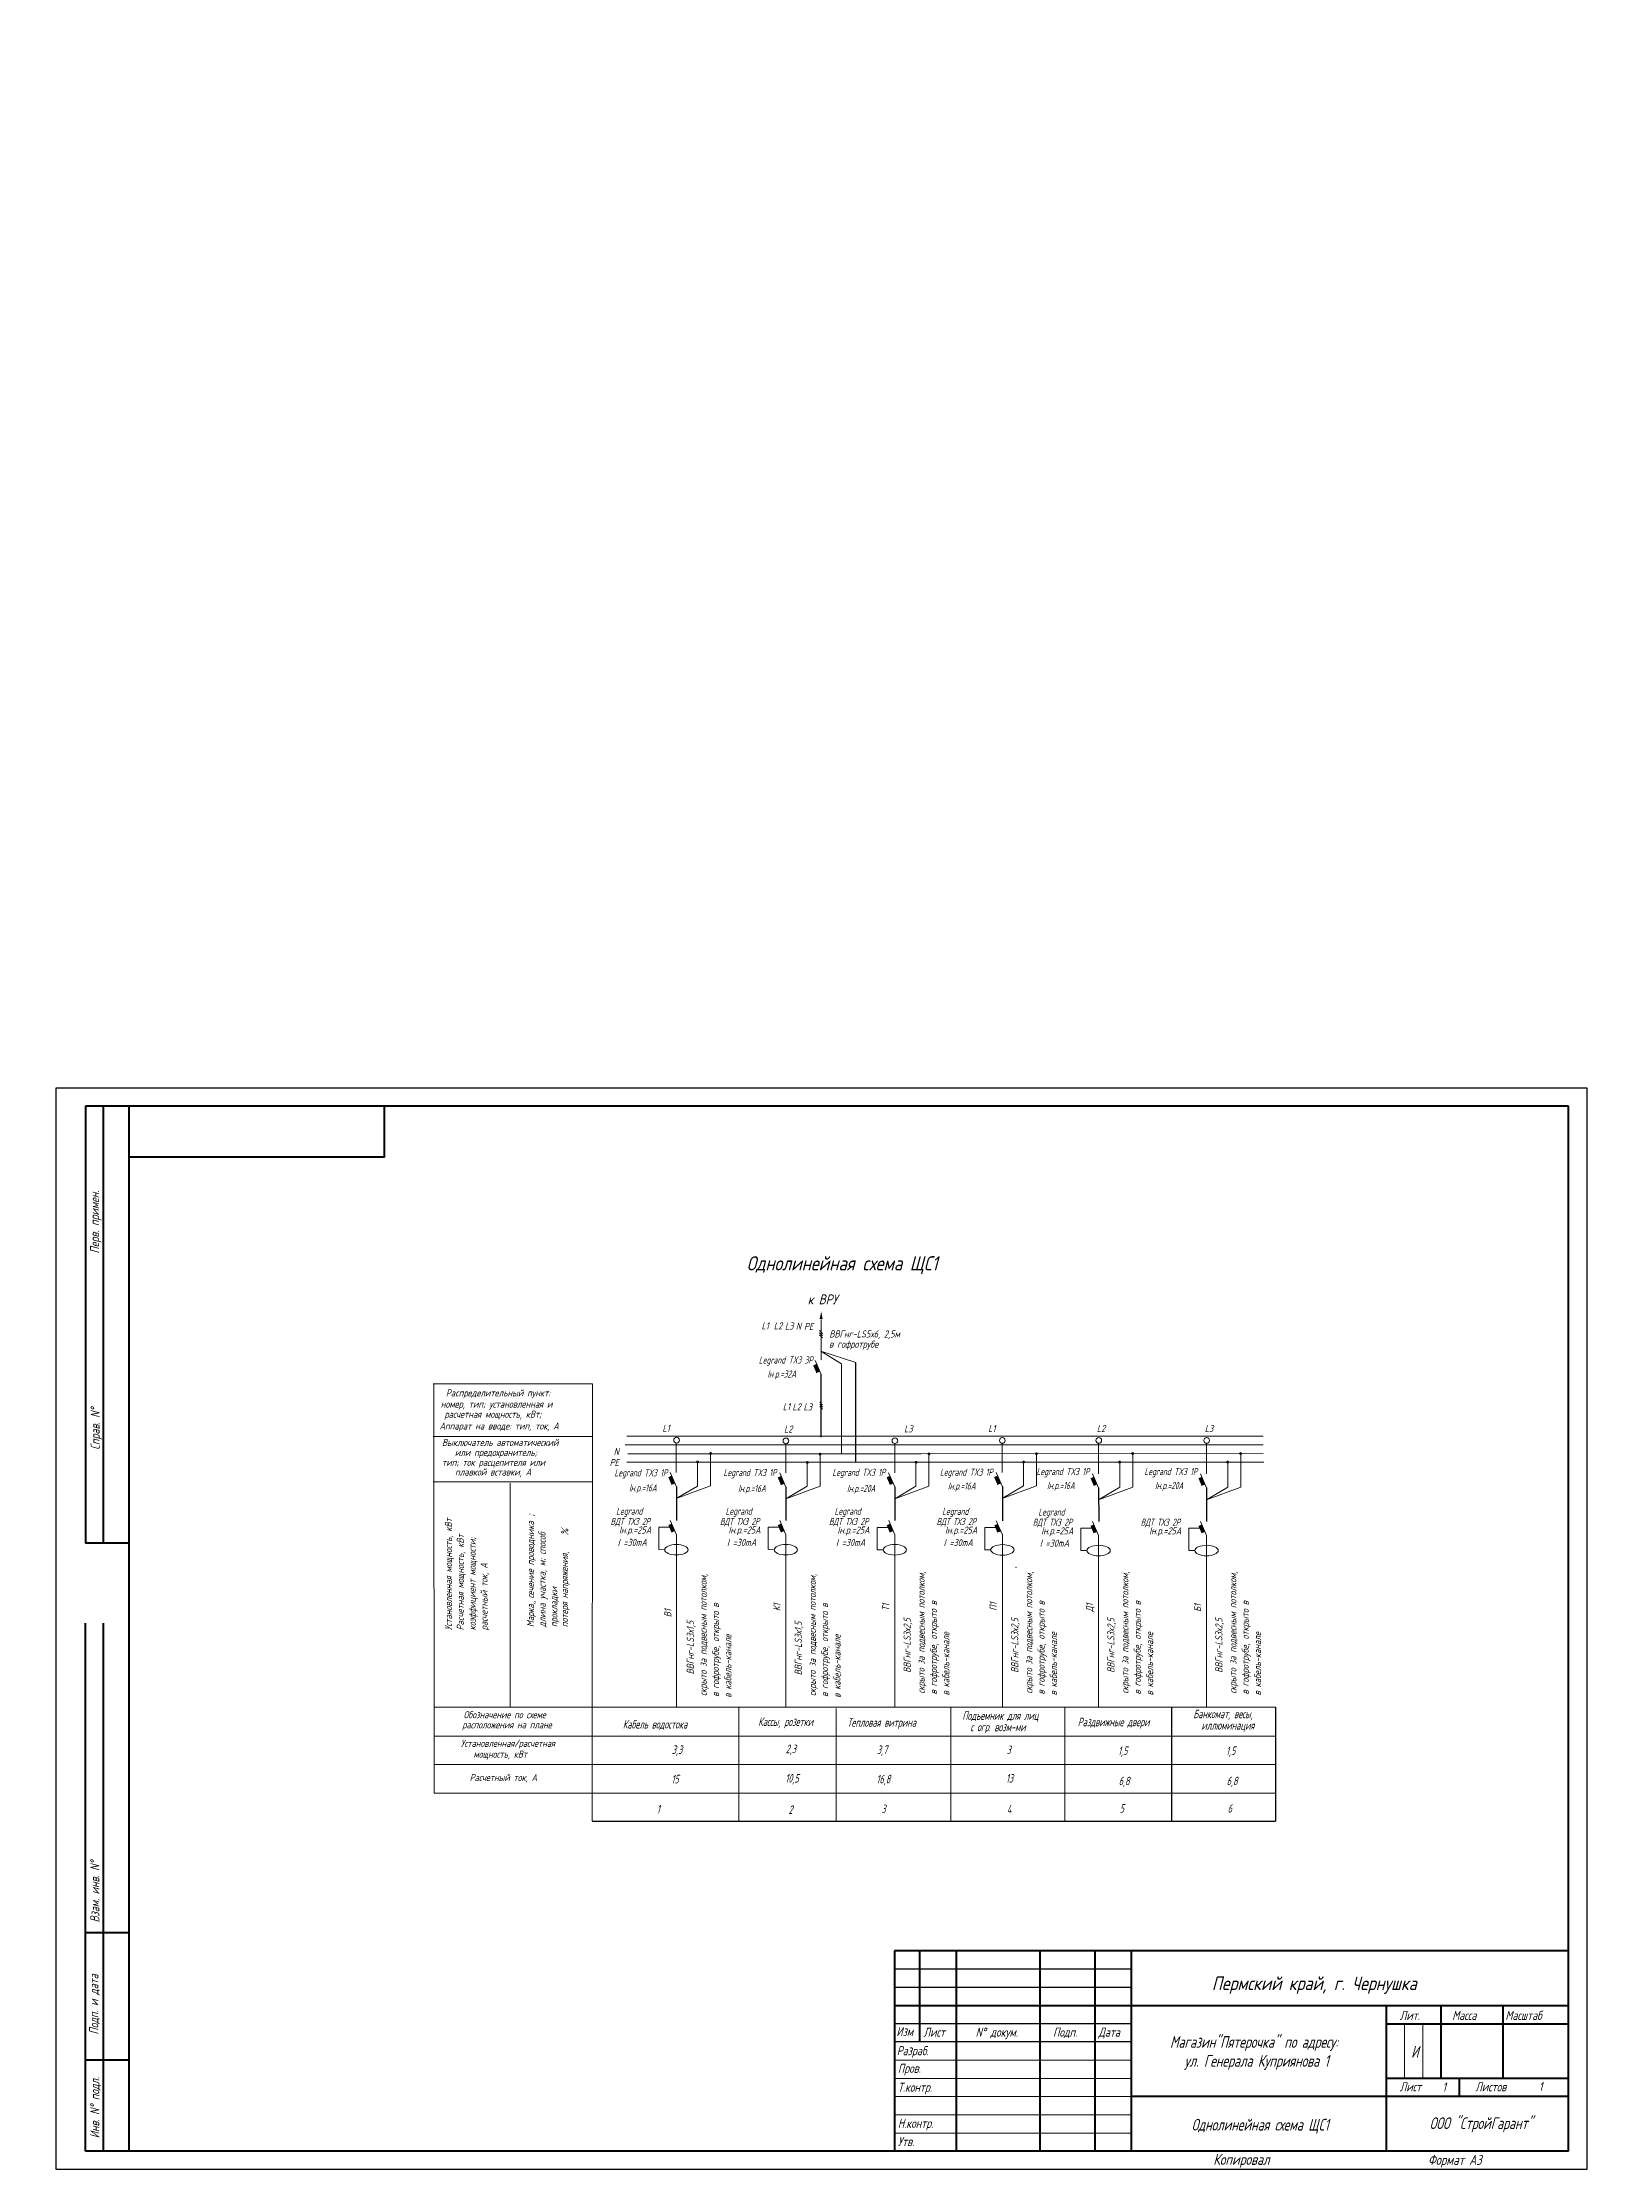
# Model space of a CAD drawing. Header units: millimetres. Extents: x 750 to 1911925457632, y 500 to 46276.
# Drawn here: x 30485 to 60621, y 510 to 41492 of the extents above; entities that cross this region are included whole.
import ezdxf
from ezdxf.enums import TextEntityAlignment as Align

# ---------------------------------------------------------------- set-up
doc = ezdxf.new("R2010")
doc.units = ezdxf.units.MM
for name, color, linetype in [('1', 7, 'Continuous'), ('KONTUR', 7, 'Continuous'), ('вова', 7, 'Continuous'), ('Проводки', 1, 'Continuous'), ('Электропроводки', 1, 'Continuous')]:
    doc.layers.add(name, color=color, linetype=linetype)
doc.layers.add('SHTAMP_Ном_пера__98', color=7, linetype='Continuous', lineweight=25, true_color=0x1f1f1f)
for name, color, linetype, lineweight in [('Основная', 7, 'Continuous', 40), ('текст', 250, 'Continuous', 20), ('тонкая', 7, 'Continuous', 20)]:
    doc.layers.add(name, color=color, linetype=linetype, lineweight=lineweight)
doc.styles.add('ROMANS', font='romans.shx', dxfattribs={"width": 0.7, "oblique": 15, "height": 1})
doc.styles.add('стиль1', font='romans.shx', dxfattribs={"width": 0.75, "oblique": 15, "height": 3.5})

msp = doc.modelspace()

# ---------------------------------------------------------------- hatches: boundary and pattern name
at = {"layer": 'Проводки', "lineweight": 20, "ltscale": 0.5}
h = msp.add_hatch(color=0, dxfattribs=at)
h.paths.add_polyline_path([(45480, 17039), (45480, 16896), (45509, 16896)])
h.paths.add_polyline_path([(45480, 17039), (45450, 16896), (45480, 16896)])

# ---------------------------------------------------------------- linework, layer by layer
at = {"color": 0, "lineweight": 20}
for p, q in [((45476, 16275), (45872, 16032)), ((43099, 13678), (43099, 14146)), ((43349, 13679), (43349, 14310)), ((45207, 13673), (45207, 14141)), ((45457, 13674), (45457, 14305)), ((47305, 13677), (47305, 14145)), ((47555, 13678), (47555, 14309)), ((49375, 13681), (49375, 14149)), ((49625, 13682), (49625, 14313)), ((51231, 13658), (51231, 14126)), ((51481, 13659), (51481, 14290)), ((53310, 13658), (53310, 14126)), ((53560, 13659), (53560, 14290)), ((42690, 13435), (43099, 13678)), ((44798, 13430), (45207, 13673)), ((46896, 13434), (47305, 13677)), ((48968, 13439), (49375, 13681)), ((50822, 13415), (51231, 13658)), ((52901, 13415), (53310, 13658)), ((42350, 12883), (42350, 12454)), ((42565, 12883), (42350, 12883)), ((44456, 12883), (44456, 12454)), ((44671, 12883), (44456, 12883)), ((46555, 12882), (46555, 12452)), ((46770, 12882), (46555, 12882)), ((48628, 12880), (48628, 12450)), ((48843, 12880), (48628, 12880)), ((50480, 12867), (50480, 12437)), ((50695, 12867), (50480, 12867)), ((52559, 12867), (52559, 12437)), ((52774, 12867), (52559, 12867)), ((42350, 12454), (42467, 12451)), ((44456, 12454), (44574, 12451)), ((46555, 12452), (46672, 12450)), ((48628, 12450), (48745, 12448)), ((50480, 12437), (50597, 12435)), ((52559, 12437), (52676, 12435)), ((38023, 9415), (54226, 9415)), ((43891, 9414), (43891, 7216)), ((45769, 9394), (45769, 7236)), ((47977, 9414), (47977, 7226)), ((50173, 9415), (50172, 7222)), ((38023, 8858), (54226, 8858)), ((38023, 8315), (54226, 8315)), ((38024, 7758), (54226, 7758))]:
    msp.add_line(p, q, dxfattribs=at)
at = {"color": 0, "lineweight": 20, "ltscale": 0.5}
msp.add_line((45872, 16032), (45872, 14301), dxfattribs=at)
for p, q in [((46149, 14153), (46146, 16058)), ((45478, 14623), (45478, 15827)), ((42691, 13661), (42694, 13012)), ((44798, 13661), (44801, 13012)), ((46897, 13660), (46900, 13011)), ((48972, 13668), (48972, 13009)), ((50822, 13645), (50824, 12996)), ((52900, 13645), (52903, 12996)), ((52229, 9411), (52229, 7220)), ((54226, 9415), (54226, 7220)), ((41067, 7220), (54226, 7220))]:
    msp.add_line(p, q)
at = {"color": 0}
for p, q in [((51450, 4369), (46889, 4369)), ((51450, 4018), (46889, 4018)), ((51450, 3317), (46889, 3317)), ((51450, 2966), (46889, 2966)), ((56361, 861), (56361, 861))]:
    msp.add_line(p, q, dxfattribs=at)
at = {"color": 0, "lineweight": 20}
for centre in [(42692, 12451), (44799, 12451), (46897, 12450), (48970, 12448), (50822, 12435), (52901, 12435)]:
    msp.add_ellipse(centre, major_axis=(-225, 0), ratio=0.448481, dxfattribs=at)
at = {"layer": '1', "color": 0, "lineweight": 20}
for p, q in [((45476, 16275), (46146, 16058)), ((38009, 15647), (41073, 15647)), ((38024, 7758), (38021, 15647)), ((41073, 15647), (41067, 7220)), ((38009, 14635), (41073, 14635)), ((41706, 14473), (53993, 14473)), ((41737, 14638), (53989, 14637)), ((42690, 13936), (42690, 14507)), ((44798, 13931), (44798, 14493)), ((46896, 13935), (46896, 14497)), ((48966, 13939), (48965, 14501)), ((50822, 13916), (50823, 14502)), ((52901, 13916), (52901, 14502)), ((41739, 14137), (47504, 14137)), ((41756, 14301), (47408, 14301)), ((42691, 13663), (42573, 13936)), ((42889, 14137), (54001, 14137)), ((44951, 14301), (53993, 14302)), ((46896, 13662), (46778, 13935)), ((48972, 13666), (48848, 13939)), ((38009, 13760), (41073, 13760)), ((39487, 13731), (39488, 9417)), ((42660, 13734), (42595, 13706)), ((42690, 13435), (43349, 13679)), ((44799, 13658), (44681, 13931)), ((44768, 13729), (44703, 13701)), ((44798, 13430), (45457, 13674)), ((46866, 13732), (46800, 13705)), ((46896, 13434), (47555, 13678)), ((48936, 13736), (48870, 13709)), ((48968, 13439), (49625, 13682)), ((50822, 13643), (50705, 13916)), ((50792, 13713), (50727, 13686)), ((50822, 13415), (51481, 13659)), ((52901, 13643), (52784, 13916)), ((52871, 13713), (52805, 13686)), ((52901, 13415), (53560, 13659)), ((42692, 12740), (42574, 13013)), ((42691, 10841), (42691, 12742)), ((44799, 12741), (44681, 13013)), ((44798, 10841), (44798, 12742)), ((46897, 12739), (46780, 13012)), ((46896, 10840), (46896, 12741)), ((48970, 12737), (48852, 13010)), ((48969, 10838), (48969, 12739)), ((50822, 12724), (50704, 12997)), ((50821, 10825), (50821, 12726)), ((52901, 12724), (52783, 12997)), ((52900, 10825), (52900, 12726))]:
    msp.add_line(p, q, dxfattribs=at)
at = {"layer": '1', "color": 0, "lineweight": 20, "const_width": 27.3}
for points in [[(43086, 14142, 1), (43113, 14142, 1)], [(43336, 14306, 1), (43363, 14306, 1)], [(45197, 14132, 1), (45224, 14132, 1)], [(45445, 14293, 1), (45472, 14293, 1)], [(47294, 14136, 1), (47321, 14136, 1)], [(47542, 14297, 1), (47569, 14297, 1)], [(49364, 14140, 1), (49391, 14140, 1)], [(49612, 14300, 1), (49639, 14300, 1)], [(51214, 14140, 1), (51242, 14140, 1)], [(51464, 14304, 1), (51492, 14304, 1)], [(53293, 14140, 1), (53320, 14140, 1)], [(53543, 14304, 1), (53570, 14304, 1)]]:
    msp.add_lwpolyline(points, format="xyb", close=True, dxfattribs=at)
at = {"layer": '1', "color": 0, "lineweight": 20}
for centre in [(42695, 14562), (44801, 14548), (46899, 14552), (48968, 14556), (50825, 14557), (52903, 14557)]:
    msp.add_circle(centre, 54.7, dxfattribs=at)
msp.add_point((49233, 12115), dxfattribs=at)
for points in [[(42600, 13876), (42600, 13876), (42535, 13849), (42660, 13734)], [(42535, 13849), (42595, 13706), (42660, 13734)], [(42660, 13734), (42660, 13734), (42600, 13876)], [(44708, 13871), (44708, 13871), (44643, 13844), (44768, 13729)], [(44643, 13844), (44703, 13701), (44768, 13729)], [(44768, 13729), (44768, 13729), (44708, 13871)], [(46806, 13875), (46806, 13875), (46740, 13847), (46866, 13732)], [(46740, 13847), (46800, 13705), (46866, 13732)], [(46866, 13732), (46866, 13732), (46806, 13875)], [(48876, 13879), (48876, 13879), (48810, 13851), (48936, 13736)], [(48810, 13851), (48870, 13709), (48936, 13736)], [(48936, 13736), (48936, 13736), (48876, 13879)], [(50732, 13856), (50732, 13856), (50666, 13828), (50792, 13713)], [(50666, 13828), (50727, 13686), (50792, 13713)], [(50792, 13713), (50792, 13713), (50732, 13856)], [(52811, 13856), (52811, 13856), (52745, 13828), (52871, 13713)], [(52745, 13828), (52805, 13686), (52871, 13713)], [(52871, 13713), (52871, 13713), (52811, 13856)], [(42602, 12953), (42602, 12953), (42536, 12926), (42662, 12811)], [(42536, 12926), (42596, 12783), (42662, 12811)], [(42662, 12811), (42662, 12811), (42602, 12953)], [(44708, 12953), (44708, 12953), (44643, 12926), (44768, 12811)], [(44643, 12926), (44703, 12783), (44768, 12811)], [(44768, 12811), (44768, 12811), (44708, 12953)], [(46807, 12952), (46807, 12952), (46741, 12924), (46867, 12810)], [(46741, 12924), (46801, 12782), (46867, 12810)], [(46867, 12810), (46867, 12810), (46807, 12952)], [(48880, 12950), (48880, 12950), (48814, 12922), (48940, 12807)], [(48814, 12922), (48874, 12780), (48940, 12807)], [(48940, 12807), (48940, 12807), (48880, 12950)], [(50732, 12937), (50732, 12937), (50666, 12909), (50792, 12794)], [(50666, 12909), (50726, 12767), (50792, 12794)], [(50792, 12794), (50792, 12794), (50732, 12937)], [(52811, 12937), (52811, 12937), (52745, 12909), (52871, 12794)], [(52745, 12909), (52805, 12767), (52871, 12794)], [(52871, 12794), (52871, 12794), (52811, 12937)]]:
    msp.add_solid(points, dxfattribs=at)
at = {"layer": 'KONTUR', "color": 0}
for p, q in [((30750, 510), (30750, 21350)), ((30750, 21350), (60221, 21350)), ((60221, 21350), (60221, 510)), ((60221, 510), (30750, 510))]:
    msp.add_line(p, q, dxfattribs=at)
at = {"layer": 'вова', "color": 0, "lineweight": 20}
for p, q in [((45478, 16108), (45481, 16889)), ((45447, 16672), (45502, 16617)), ((45447, 16631), (45502, 16576)), ((45447, 16590), (45502, 16535)), ((45478, 15827), (45361, 16100)), ((45451, 15889), (45385, 15861)), ((45451, 15293), (45506, 15239)), ((45451, 15252), (45506, 15198)), ((45451, 15211), (45506, 15157))]:
    msp.add_line(p, q, dxfattribs=at)
for points in [[(45391, 16031), (45391, 16031), (45325, 16003), (45451, 15889)], [(45325, 16003), (45385, 15861), (45451, 15889)]]:
    msp.add_solid(points, dxfattribs=at)
at = {"layer": 'Основная', "color": 0}
for p, q in [((31311, 20999), (31311, 12579)), ((59870, 20999), (31311, 20999)), ((31662, 12579), (31662, 20999)), ((32153, 3668), (32153, 20999)), ((37072, 20008), (37072, 20991)), ((59870, 861), (59870, 20999)), ((37065, 20017), (32153, 20017)), ((32153, 12579), (31311, 12579)), ((31311, 861), (31311, 11035)), ((31662, 861), (31662, 11035)), ((32153, 5071), (31311, 5071)), ((46889, 4720), (46889, 861)), ((59870, 4720), (46889, 4720)), ((47380, 2966), (47380, 4720)), ((48082, 4720), (48082, 861)), ((49695, 861), (49695, 4720)), ((50748, 4720), (50748, 861)), ((51450, 4720), (51450, 861)), ((32153, 861), (32153, 3668)), ((46889, 3668), (59870, 3668)), ((56361, 3668), (56361, 861)), ((56361, 3317), (59870, 3317)), ((57414, 3668), (57414, 2264)), ((58607, 3668), (58607, 2264)), ((32153, 2615), (31311, 2615)), ((59870, 2264), (56361, 2264)), ((57765, 2264), (57765, 1913)), ((59870, 1913), (51450, 1913)), ((59870, 861), (31311, 861))]:
    msp.add_line(p, q, dxfattribs=at)
at = {"layer": 'тонкая', "color": 0}
for p, q in [((56711, 3302), (56711, 2264)), ((57068, 3302), (57068, 2264)), ((46889, 2615), (51450, 2615)), ((51450, 2264), (46889, 2264)), ((51450, 1913), (46889, 1913))]:
    msp.add_line(p, q, dxfattribs=at)
for points in [[(46889, 1563), (51450, 1563)], [(46889, 1212), (51450, 1212)]]:
    msp.add_lwpolyline(points, dxfattribs=at)
at = {"layer": 'Электропроводки', "color": 0, "lineweight": 20}
for p, q in [((42692, 10839), (42692, 9414)), ((44799, 10839), (44799, 9414)), ((46898, 10838), (46898, 9413)), ((48970, 10835), (48970, 9413)), ((50823, 10822), (50823, 9413)), ((52901, 10822), (52902, 9413))]:
    msp.add_line(p, q, dxfattribs=at)

# ---------------------------------------------------------------- texts
at = {"color": 0, "lineweight": 20, "style": 'ROMANS', "oblique": 15}
for s, height, width, p in [('L1', 136.7, 0.7, (44330, 16696)), ('L2', 136.7, 0.7, (44566, 16696)), ('L3', 136.7, 0.7, (44781, 16693)), ('N', 137, 0.7, (44992, 16691)), ('РЕ', 136.7, 0.7, (45148, 16685)), ('L1', 136.7, 0.7, (44740, 15139)), ('L2', 136.7, 0.7, (44925, 15136)), ('L3', 136.7, 0.7, (45140, 15134)), ('L1', 136.7, 0.7, (42422, 14723)), ('L2', 136.7, 0.7, (44764, 14709)), ('L3', 136.7, 0.7, (47076, 14711)), ('L1', 136.7, 0.7, (48695, 14717)), ('L2', 136.7, 0.7, (50787, 14718)), ('L3', 136.7, 0.7, (52866, 14718)), ('N', 137, 0.7, (41484, 14274)), ('РЕ', 136.7, 0.7, (41405, 14064)), ('Iн.р.=25А', 136.7, 0.7, (41587, 12763)), ('Iн.р.=25А', 136.7, 0.7, (43693, 12763)), ('Iн.р.=25А', 136.7, 0.7, (45792, 12762)), ('Iн.р.=25А', 136.7, 0.7, (47865, 12760)), ('Iн.р.=25А', 136.7, 0.7, (49717, 12747)), ('Iн.р.=25А', 136.7, 0.7, (51796, 12747)), ('I =30mА', 136.7, 0.7, (41560, 12524)), ('I =30mА', 136.7, 0.7, (43666, 12524)), ('I =30mА', 136.7, 0.7, (45765, 12523)), ('I =30mА', 136.7, 0.7, (47838, 12520)), ('I =30mА', 136.7, 0.7, (49690, 12507)), ('расположения на плане', 136.75, 0.7, (38567, 9009)), ('Обозначение по схеме', 136.75, 0.7, (38593, 9204)), ('Кабель водостока', 164.09, 0.6, (41659, 9006)), ('Кассы, розетки', 164.09, 0.6, (44266, 9055)), ('Тепловая витрина', 164.09, 0.6, (45982, 9040)), ('Подъемник для лиц', 164.09, 0.6, (48197, 9173)), ('с огр. возм-ми', 164.09, 0.6, (48352, 8953)), ('Раздвижные двери', 164.09, 0.6, (50421, 9050)), ('Банкомат, весы,', 164.09, 0.6, (52646, 9205)), ('иллюминация', 164.09, 0.6, (52801, 8984)), ('Установленная/расчетная', 136.75, 0.7, (38539, 8653)), ('3,3', 164.1, 0.6, (42604, 8516)), ('2,3', 164.1, 0.6, (44797, 8531)), ('3,7', 164.1, 0.6, (46553, 8515)), ('3', 164, 0.6, (49050, 8513)), ('1,5', 164.1, 0.6, (51197, 8496)), ('1,5', 164.1, 0.6, (53276, 8496)), (' мощность, кВт', 136.75, 0.7, (38710, 8443)), ('Расчетный ток, А', 136.75, 0.7, (38711, 7993)), ('15', 164.1, 0.6, (42596, 7950)), ('10,5', 164.1, 0.6, (44789, 7965)), ('16,8', 164.1, 0.6, (46545, 7950)), ('13', 164.1, 0.6, (49038, 7964)), ('6,8', 164.1, 0.6, (51209, 7914)), ('6,8', 164.1, 0.6, (53288, 7914)), ('1', 164, 0.6, (42314, 7370)), ('2', 164, 0.6, (44851, 7361)), ('3', 164, 0.6, (46638, 7375)), ('4', 164, 0.6, (49055, 7370)), ('5', 164, 0.6, (51228, 7385)), ('6', 164, 0.6, (53307, 7385))]:
    msp.add_text(s, height=height, dxfattribs=dict(at, width=width)).set_placement(p)
at = {"color": 0, "lineweight": 20, "style": 'ROMANS', "oblique": 15, "width": 0.6}
for s, height, p in [('Legrand TX3 3P', 136.75, (44278, 16107)), ('Iн.р.=32А', 136.7, (44444, 15837)), ('Legrand TX3 1P', 136.75, (41498, 13934)), ('Legrand TX3 1P', 136.75, (43598, 13938)), ('Legrand TX3 1P', 136.75, (45695, 13942)), ('Legrand TX3 1P', 136.75, (47765, 13946)), ('Legrand TX3 1P', 136.75, (49625, 13957)), ('Legrand TX3 1P', 136.75, (51703, 13957)), ('Iн.р.=16А', 136.7, (41779, 13643)), ('Iн.р.=16А', 136.7, (43879, 13633)), ('Iн.р.=20А', 136.7, (45976, 13633)), ('Iн.р.=16А', 136.7, (47919, 13679)), ('Iн.р.=16А', 136.7, (49828, 13688)), ('Iн.р.=20А', 136.7, (51907, 13688)), ('Legrand', 136.7, (41530, 13194)), ('Legrand', 136.7, (43636, 13194)), ('Legrand', 136.7, (45735, 13193)), ('Legrand', 136.7, (47808, 13191)), ('Legrand', 136.7, (49660, 13178)), ('ВДТ ТХ3 2P', 136.7, (41423, 12996)), ('ВДТ ТХ3 2P', 136.7, (43530, 12996)), ('ВДТ ТХ3 2P', 136.7, (45629, 12995)), ('ВДТ ТХ3 2P', 136.7, (47701, 12993)), ('ВДТ ТХ3 2P', 136.7, (49554, 12980)), ('ВДТ ТХ3 2P', 136.7, (51632, 12980))]:
    msp.add_text(s, height=height, dxfattribs=at).set_placement(p, align=Align.MIDDLE_LEFT)
at = {"color": 0, "linetype": 'ByBlock', "lineweight": 25, "style": 'ROMANS', "oblique": 15, "width": 0.8}
msp.add_text('Пермский край, г. Чернушка', height=263.29, dxfattribs=at).set_placement((53003, 3965))
at = {"layer": '1', "color": 0, "lineweight": 20, "style": 'ROMANS', "oblique": 15, "width": 0.8}
for s, height, p in [('Однолинейная cхема ЩС1', 273.49, (44045, 17833)), ('к ВРУ', 191.4, (45220, 17178)), ('в гофротрубе', 136.75, (45631, 16343)), ('ВВГнг-LS5х6, 2,5м', 136.75, (45637, 16540)), ('номер, тип; установленная и', 136.75, (38154, 15188)), ('Раcпределительный пункт:', 136.75, (38252, 15404)), ('Аппарат на вводе: тип, ток, А', 136.75, (38130, 14767)), ('расчетная мощность, кВт;', 136.75, (38224, 14993)), ('Выключатель автоматический', 136.75, (38178, 14449)), ('или предохранитель;', 136.75, (38424, 14257)), ('тип; ток расцепителя или', 136.75, (38178, 14066)), ('плавкой вставки, А', 136.75, (38429, 13880))]:
    msp.add_text(s, height=height, dxfattribs=at).set_placement(p)
at = {"layer": '1', "color": 0, "lineweight": 20, "style": 'ROMANS', "oblique": 15}
for s, height, width, p in [(';', 164, 0.8, (39962, 13085)), ('Установленная мощность, кВт', 136.75, 0.8, (38371, 10897)), ('Раcчетная мощность, кВт', 136.75, 0.8, (38599, 10897)), ('Марка, сечение проводника ', 136.75, 0.8, (39952, 10959)), ('длина участка, м; способ', 136.75, 0.8, (40173, 10959)), ('%', 137, 0.8, (40610, 12727)), ('коэффициент мощности;', 136.75, 0.8, (38827, 10897)), ('потеря напряжения,', 136.75, 0.8, (40603, 10959)), ('расчетный ток, А', 136.75, 0.8, (39055, 10897)), ('прокладки', 136.7, 0.8, (40401, 10959)), ('скрыто за подвесным потолком,', 136.75, 0.74, (43275, 9633)), ('скрыто за подвесным потолком,', 136.75, 0.74, (45377, 9632)), ('скрыто за подвесным потолком,', 136.75, 0.74, (47472, 9678)), ('скрыто за подвесным потолком,', 136.75, 0.74, (49545, 9678)), ('скрыто за подвесным потолком,', 136.75, 0.74, (51397, 9678)), ('скрыто за подвесным потолком,', 136.75, 0.74, (53476, 9678)), (',', 137, 0.8, (39958, 11433)), ('В1', 136.7, 0.8, (42596, 11149)), ('ВВГнг-LS3х1,5', 136.75, 0.8, (43028, 10049)), ('в гофротрубе, открыто в ', 136.75, 0.8, (43513, 9616)), ('К1', 136.7, 0.8, (44693, 11268)), ('ВВГнг-LS3х1,5', 136.75, 0.8, (45107, 10032)), ('в гофротрубе, открыто в ', 136.75, 0.8, (45614, 9614)), ('Т1', 136.7, 0.8, (46790, 11271)), ('ВВГнг-LS3х2,5', 136.75, 0.8, (47203, 10079)), ('в гофротрубе, открыто в ', 136.75, 0.8, (47710, 9661)), ('П1', 136.7, 0.8, (48860, 11275)), ('ВВГнг-LS3х2,5', 136.75, 0.8, (49275, 10079)), ('в гофротрубе, открыто в ', 136.75, 0.8, (49783, 9661)), ('Д1', 136.7, 0.8, (50716, 11252)), ('ВВГнг-LS3х2,5', 136.75, 0.8, (51128, 10079)), ('в гофротрубе, открыто в ', 136.75, 0.8, (51635, 9661)), ('Б1', 136.7, 0.8, (52795, 11252)), ('ВВГнг-LS3х2,5', 136.75, 0.8, (53207, 10079)), ('в гофротрубе, открыто в ', 136.75, 0.8, (53714, 9661)), ('в кабель-канале', 136.75, 0.8, (43751, 9599)), ('в кабель-канале', 136.75, 0.8, (45852, 9597)), ('в кабель-канале', 136.75, 0.8, (47948, 9643)), ('в кабель-канале', 136.75, 0.8, (50020, 9643)), ('в кабель-канале', 136.75, 0.8, (51873, 9643)), ('в кабель-канале', 136.75, 0.8, (53952, 9643))]:
    msp.add_text(s, height=height, rotation=90, dxfattribs=dict(at, width=width)).set_placement(p)
at = {"layer": 'SHTAMP_Ном_пера__98', "color": 0, "linetype": 'ByBlock', "lineweight": 25, "char_height": 225, "attachment_point": 5, "line_spacing_factor": 0.971274, "style": 'ROMANS'}
for s, insert, width in [('Магазин"Пятерочка" по адресу:\\P ул. Генерала Куприянова 1', (53814, 2754), 3873.2), ('И', (56912, 2777), 3689.6), ('Однолинейная схема ЩC1', (53934, 1342), 3689.6), ('ООО "СтройГарант"', (58187, 1371), 3689.6)]:
    msp.add_mtext(s, dxfattribs=dict(at, insert=insert, width=width))
at = {"layer": 'текст', "color": 0, "style": 'стиль1', "oblique": 15, "width": 0.75}
for s, p in [('Перв. примен.', (31575, 18158)), ('Справ. N%%d', (31586, 14377)), ('Взам. инв. N%%d', (31579, 5269)), ('Подп. и дата', (31559, 3109)), ('Инв. N%%d подл.', (31579, 1111))]:
    msp.add_text(s, height=175.42, rotation=90, dxfattribs=at).set_placement(p)
for s, height, p in [('Лит.', 175.4, (56622, 3391)), ('Масса', 175.4, (57631, 3391)), ('Масштаб', 175.4, (58655, 3391)), ('Изм', 175.4, (46927, 3079)), ('Разраб.', 175.4, (46935, 2711)), ('Лист', 175.4, (47451, 3068)), ('N%%d докум. ', 175.42, (48454, 3068)), ('Подп.', 175.4, (49945, 3068)), ('Дата', 175.4, (50819, 3068)), ('Пров.', 175.4, (46956, 2371)), ('Т.контр.', 175.4, (46956, 2007)), ('Лист', 175.4, (56622, 2015)), ('1', 175, (57443, 2010)), ('Листов', 175.4, (58076, 2015)), ('1', 175, (59301, 2020)), ('Н.контр.', 175.4, (46956, 1311)), ('Утв.', 175.4, (46956, 959)), ('Копировал', 210.5, (53031, 598)), ('Формат А3', 193, (57166, 598))]:
    msp.add_text(s, height=height, dxfattribs=at).set_placement(p)

doc.saveas('drawing.dxf')
